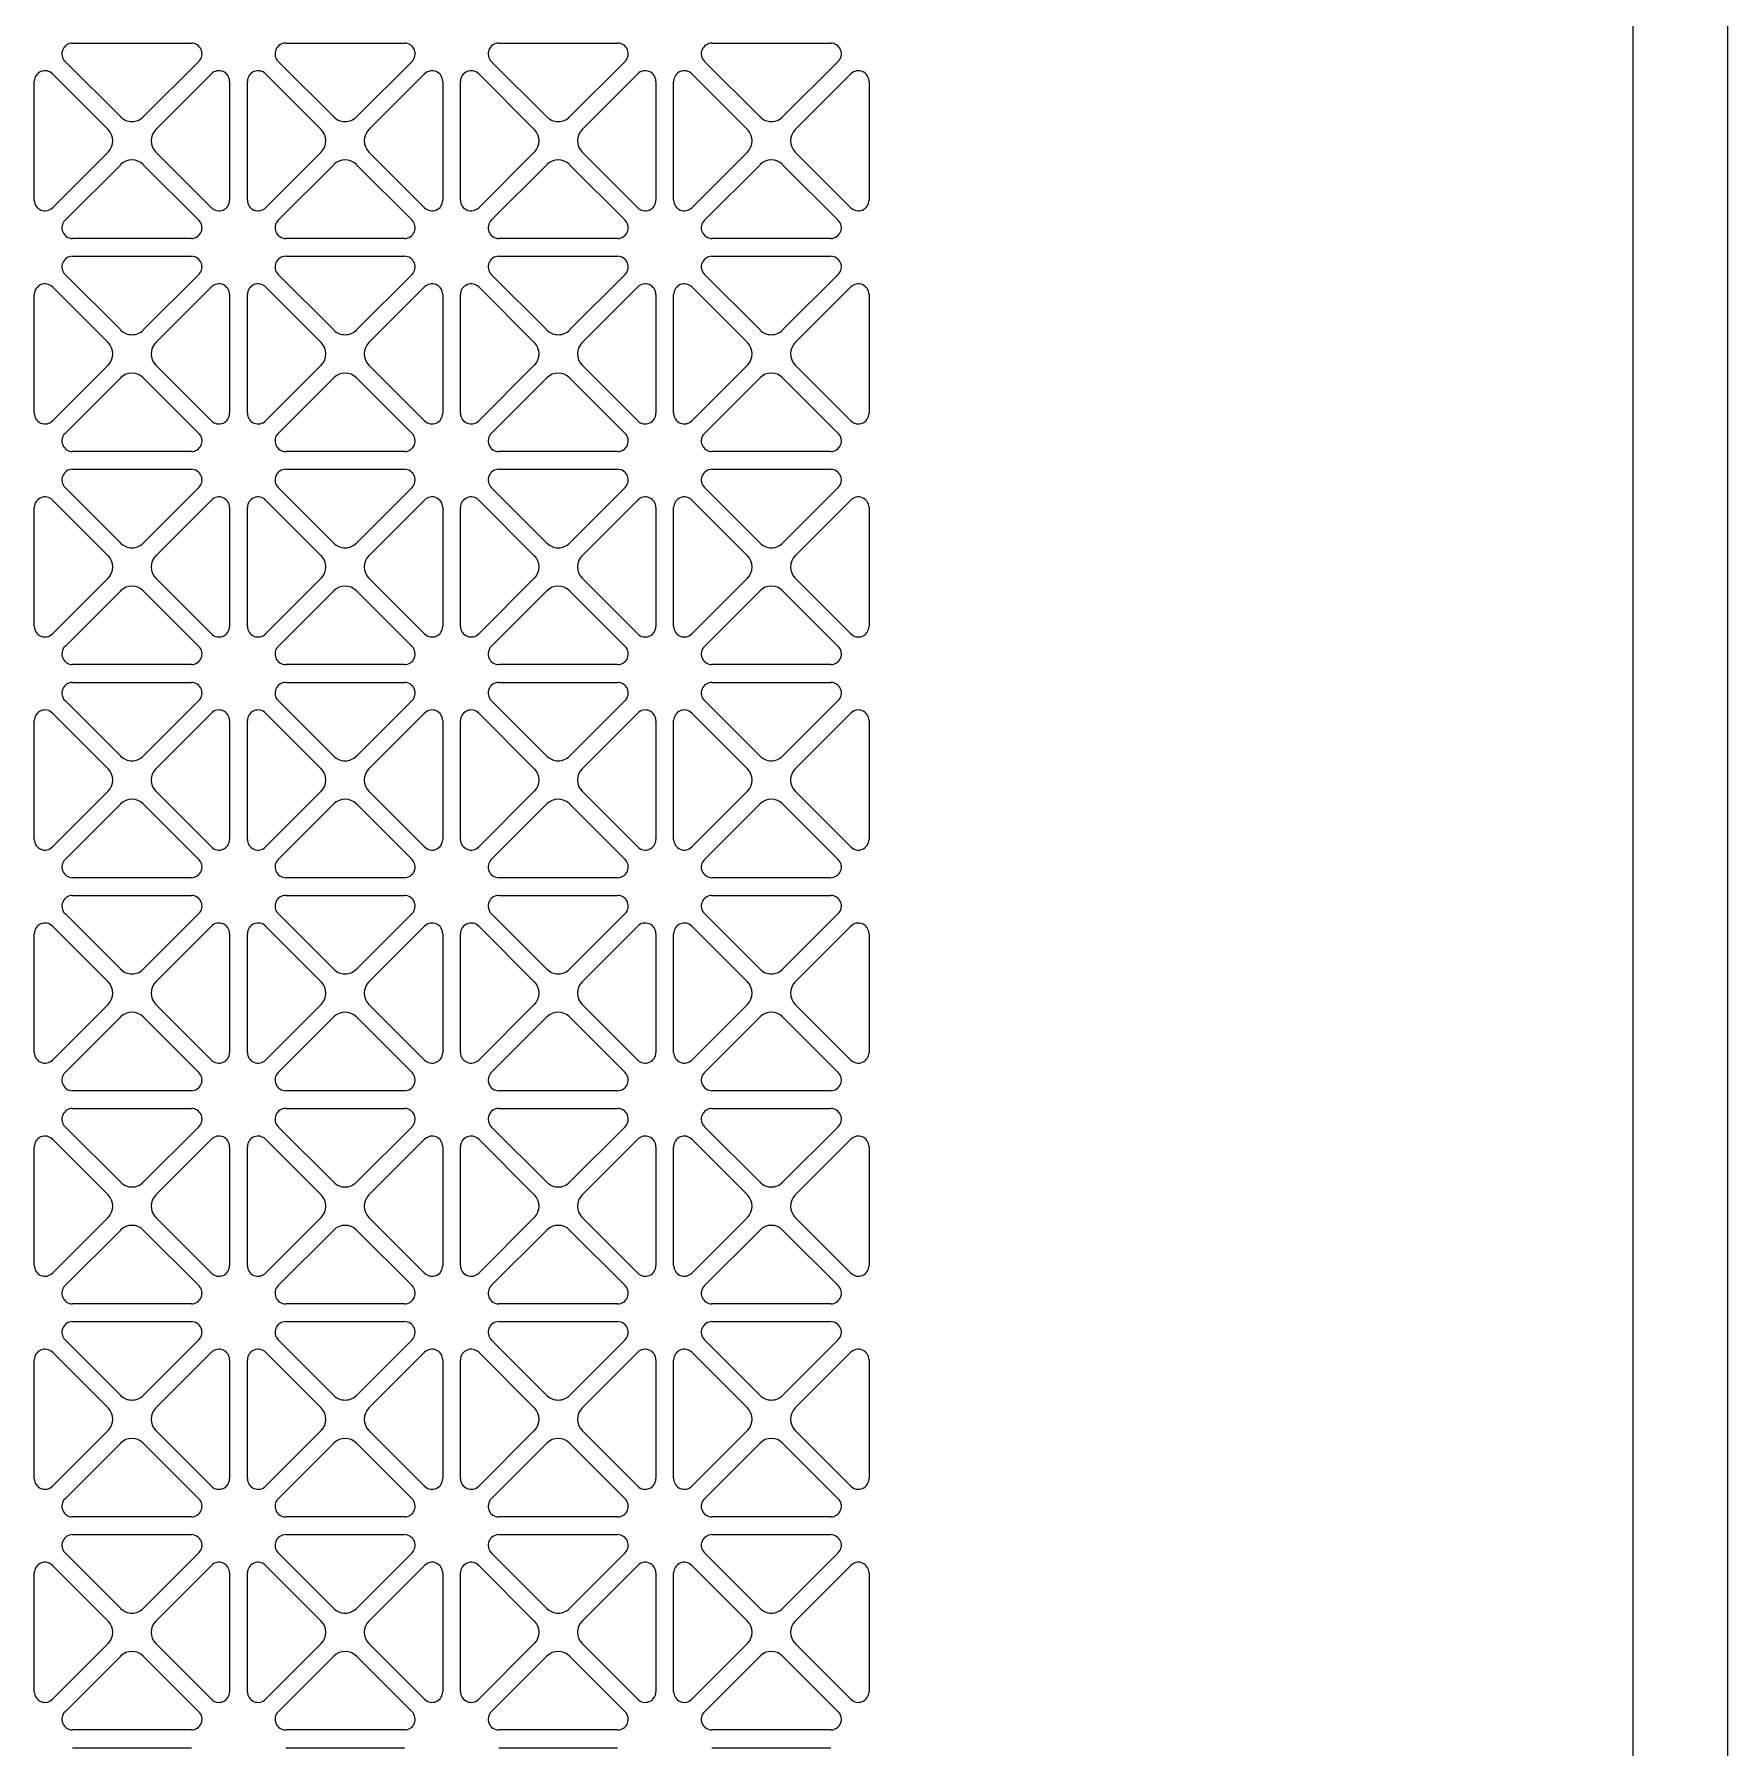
# Model space of a CAD drawing. Extents: x 59521 to 184406, y -1257 to 56672.
# Drawn here: x 70390.6 to 70581.3, y 15610.5 to 15803.5 of the extents above; entities that cross this region are included whole.
import ezdxf

# ---------------------------------------------------------------- set-up
doc = ezdxf.new("R2010")
doc.units = 0
doc.header["$MEASUREMENT"] = 0
doc.layers.get('0').update_dxf_attribs({"linetype": 'CONTINUOUS'})
for name, color, linetype in [('4215-12655_1_0', 7, 'CONTINUOUS'), ('4215-12661_1_0', 7, 'CONTINUOUS'), ('WANGKONG_0', 7, 'CONTINUOUS')]:
    doc.layers.add(name, color=color, linetype=linetype)

# ---------------------------------------------------------------- blocks, each defined once
blk = doc.blocks.new('ju77')
at = {"layer": '4215-12655_1_0', "color": 87, "linetype": 'Continuous'}
blk.add_line((327.66, -554.5), (327.66, 457.6), dxfattribs=at)
at = {"layer": '4215-12661_1_0', "color": 87, "linetype": 'Continuous'}
blk.add_line((316.96, 459), (316.96, -1554), dxfattribs=at)
at = {"layer": 'WANGKONG_0', "color": 87, "linetype": 'Continuous'}
for p, q in [((141.27, 323), (154.65, 323)), ((165.27, 323), (178.65, 323)), ((189.27, 323), (202.65, 323)), ((213.27, 323), (226.65, 323)), ((146.69, 314.69), (140.42, 320.95)), ((155.5, 320.95), (149.23, 314.69)), ((170.69, 314.69), (164.42, 320.95)), ((179.5, 320.95), (173.23, 314.69)), ((194.69, 314.69), (188.42, 320.95)), ((203.5, 320.95), (197.23, 314.69)), ((218.69, 314.69), (212.42, 320.95)), ((227.5, 320.95), (221.23, 314.69)), ((136.96, 305.31), (136.96, 318.69)), ((139.01, 319.54), (145.27, 313.27)), ((150.65, 313.27), (156.91, 319.54)), ((158.96, 318.69), (158.96, 305.31)), ((160.96, 305.31), (160.96, 318.69)), ((163.01, 319.54), (169.27, 313.27)), ((174.65, 313.27), (180.91, 319.54)), ((182.96, 318.69), (182.96, 305.31)), ((184.96, 305.31), (184.96, 318.69)), ((187.01, 319.54), (193.27, 313.27)), ((198.65, 313.27), (204.91, 319.54)), ((206.96, 318.69), (206.96, 305.31)), ((208.96, 305.31), (208.96, 318.69)), ((211.01, 319.54), (217.27, 313.27)), ((222.65, 313.27), (228.91, 319.54)), ((230.96, 318.69), (230.96, 305.31)), ((145.27, 310.73), (139.01, 304.46)), ((140.42, 303.05), (146.69, 309.31)), ((149.23, 309.31), (155.5, 303.05)), ((156.91, 304.46), (150.65, 310.73)), ((169.27, 310.73), (163.01, 304.46)), ((164.42, 303.05), (170.69, 309.31)), ((173.23, 309.31), (179.5, 303.05)), ((180.91, 304.46), (174.65, 310.73)), ((193.27, 310.73), (187.01, 304.46)), ((188.42, 303.05), (194.69, 309.31)), ((197.23, 309.31), (203.5, 303.05)), ((204.91, 304.46), (198.65, 310.73)), ((217.27, 310.73), (211.01, 304.46)), ((212.42, 303.05), (218.69, 309.31)), ((221.23, 309.31), (227.5, 303.05)), ((228.91, 304.46), (222.65, 310.73)), ((154.65, 301), (141.27, 301)), ((178.65, 301), (165.27, 301)), ((202.65, 301), (189.27, 301)), ((226.65, 301), (213.27, 301)), ((141.27, 299), (154.65, 299)), ((165.27, 299), (178.65, 299)), ((189.27, 299), (202.65, 299)), ((213.27, 299), (226.65, 299)), ((139.01, 295.54), (145.27, 289.27)), ((146.69, 290.69), (140.42, 296.95)), ((155.5, 296.95), (149.23, 290.69)), ((150.65, 289.27), (156.91, 295.54)), ((163.01, 295.54), (169.27, 289.27)), ((170.69, 290.69), (164.42, 296.95)), ((179.5, 296.95), (173.23, 290.69)), ((174.65, 289.27), (180.91, 295.54)), ((187.01, 295.54), (193.27, 289.27)), ((194.69, 290.69), (188.42, 296.95)), ((203.5, 296.95), (197.23, 290.69)), ((198.65, 289.27), (204.91, 295.54)), ((211.01, 295.54), (217.27, 289.27)), ((218.69, 290.69), (212.42, 296.95)), ((227.5, 296.95), (221.23, 290.69)), ((222.65, 289.27), (228.91, 295.54)), ((136.96, 281.31), (136.96, 294.69)), ((158.96, 294.69), (158.96, 281.31)), ((160.96, 281.31), (160.96, 294.69)), ((182.96, 294.69), (182.96, 281.31)), ((184.96, 281.31), (184.96, 294.69)), ((206.96, 294.69), (206.96, 281.31)), ((208.96, 281.31), (208.96, 294.69)), ((230.96, 294.69), (230.96, 281.31)), ((145.27, 286.73), (139.01, 280.46)), ((156.91, 280.46), (150.65, 286.73)), ((169.27, 286.73), (163.01, 280.46)), ((180.91, 280.46), (174.65, 286.73)), ((193.27, 286.73), (187.01, 280.46)), ((204.91, 280.46), (198.65, 286.73)), ((217.27, 286.73), (211.01, 280.46)), ((228.91, 280.46), (222.65, 286.73)), ((140.42, 279.05), (146.69, 285.31)), ((149.23, 285.31), (155.5, 279.05)), ((164.42, 279.05), (170.69, 285.31)), ((173.23, 285.31), (179.5, 279.05)), ((188.42, 279.05), (194.69, 285.31)), ((197.23, 285.31), (203.5, 279.05)), ((212.42, 279.05), (218.69, 285.31)), ((221.23, 285.31), (227.5, 279.05)), ((154.65, 277), (141.27, 277)), ((178.65, 277), (165.27, 277)), ((202.65, 277), (189.27, 277)), ((226.65, 277), (213.27, 277)), ((141.27, 275), (154.65, 275)), ((165.27, 275), (178.65, 275)), ((189.27, 275), (202.65, 275)), ((213.27, 275), (226.65, 275)), ((146.69, 266.69), (140.42, 272.95)), ((155.5, 272.95), (149.23, 266.69)), ((170.69, 266.69), (164.42, 272.95)), ((179.5, 272.95), (173.23, 266.69)), ((194.69, 266.69), (188.42, 272.95)), ((203.5, 272.95), (197.23, 266.69)), ((218.69, 266.69), (212.42, 272.95)), ((227.5, 272.95), (221.23, 266.69)), ((136.96, 257.31), (136.96, 270.69)), ((139.01, 271.54), (145.27, 265.27)), ((150.65, 265.27), (156.91, 271.54)), ((158.96, 270.69), (158.96, 257.31)), ((160.96, 257.31), (160.96, 270.69)), ((163.01, 271.54), (169.27, 265.27)), ((174.65, 265.27), (180.91, 271.54)), ((182.96, 270.69), (182.96, 257.31)), ((184.96, 257.31), (184.96, 270.69)), ((187.01, 271.54), (193.27, 265.27)), ((198.65, 265.27), (204.91, 271.54)), ((206.96, 270.69), (206.96, 257.31)), ((208.96, 257.31), (208.96, 270.69)), ((211.01, 271.54), (217.27, 265.27)), ((222.65, 265.27), (228.91, 271.54)), ((230.96, 270.69), (230.96, 257.31)), ((145.27, 262.73), (139.01, 256.46)), ((156.91, 256.46), (150.65, 262.73)), ((169.27, 262.73), (163.01, 256.46)), ((180.91, 256.46), (174.65, 262.73)), ((193.27, 262.73), (187.01, 256.46)), ((204.91, 256.46), (198.65, 262.73)), ((217.27, 262.73), (211.01, 256.46)), ((228.91, 256.46), (222.65, 262.73)), ((140.42, 255.05), (146.69, 261.31)), ((149.23, 261.31), (155.5, 255.05)), ((164.42, 255.05), (170.69, 261.31)), ((173.23, 261.31), (179.5, 255.05)), ((188.42, 255.05), (194.69, 261.31)), ((197.23, 261.31), (203.5, 255.05)), ((212.42, 255.05), (218.69, 261.31)), ((221.23, 261.31), (227.5, 255.05)), ((154.65, 253), (141.27, 253)), ((178.65, 253), (165.27, 253)), ((202.65, 253), (189.27, 253)), ((226.65, 253), (213.27, 253)), ((141.27, 251), (154.65, 251)), ((165.27, 251), (178.65, 251)), ((189.27, 251), (202.65, 251)), ((213.27, 251), (226.65, 251)), ((139.01, 247.54), (145.27, 241.27)), ((146.69, 242.69), (140.42, 248.95)), ((155.5, 248.95), (149.23, 242.69)), ((150.65, 241.27), (156.91, 247.54)), ((163.01, 247.54), (169.27, 241.27)), ((170.69, 242.69), (164.42, 248.95)), ((179.5, 248.95), (173.23, 242.69)), ((174.65, 241.27), (180.91, 247.54)), ((187.01, 247.54), (193.27, 241.27)), ((194.69, 242.69), (188.42, 248.95)), ((203.5, 248.95), (197.23, 242.69)), ((198.65, 241.27), (204.91, 247.54)), ((211.01, 247.54), (217.27, 241.27)), ((218.69, 242.69), (212.42, 248.95)), ((227.5, 248.95), (221.23, 242.69)), ((222.65, 241.27), (228.91, 247.54)), ((136.96, 233.31), (136.96, 246.69)), ((158.96, 246.69), (158.96, 233.31)), ((160.96, 233.31), (160.96, 246.69)), ((182.96, 246.69), (182.96, 233.31)), ((184.96, 233.31), (184.96, 246.69)), ((206.96, 246.69), (206.96, 233.31)), ((208.96, 233.31), (208.96, 246.69)), ((230.96, 246.69), (230.96, 233.31)), ((145.27, 238.73), (139.01, 232.46)), ((156.91, 232.46), (150.65, 238.73)), ((169.27, 238.73), (163.01, 232.46)), ((180.91, 232.46), (174.65, 238.73)), ((193.27, 238.73), (187.01, 232.46)), ((204.91, 232.46), (198.65, 238.73)), ((217.27, 238.73), (211.01, 232.46)), ((228.91, 232.46), (222.65, 238.73)), ((140.42, 231.05), (146.69, 237.31)), ((149.23, 237.31), (155.5, 231.05)), ((164.42, 231.05), (170.69, 237.31)), ((173.23, 237.31), (179.5, 231.05)), ((188.42, 231.05), (194.69, 237.31)), ((197.23, 237.31), (203.5, 231.05)), ((212.42, 231.05), (218.69, 237.31)), ((221.23, 237.31), (227.5, 231.05)), ((154.65, 229), (141.27, 229)), ((178.65, 229), (165.27, 229)), ((202.65, 229), (189.27, 229)), ((226.65, 229), (213.27, 229)), ((141.27, 227), (154.65, 227)), ((165.27, 227), (178.65, 227)), ((189.27, 227), (202.65, 227)), ((213.27, 227), (226.65, 227)), ((146.69, 218.69), (140.42, 224.95)), ((155.5, 224.95), (149.23, 218.69)), ((170.69, 218.69), (164.42, 224.95)), ((179.5, 224.95), (173.23, 218.69)), ((194.69, 218.69), (188.42, 224.95)), ((203.5, 224.95), (197.23, 218.69)), ((218.69, 218.69), (212.42, 224.95)), ((227.5, 224.95), (221.23, 218.69)), ((136.96, 209.31), (136.96, 222.69)), ((139.01, 223.54), (145.27, 217.27)), ((150.65, 217.27), (156.91, 223.54)), ((158.96, 222.69), (158.96, 209.31)), ((160.96, 209.31), (160.96, 222.69)), ((163.01, 223.54), (169.27, 217.27)), ((174.65, 217.27), (180.91, 223.54)), ((182.96, 222.69), (182.96, 209.31)), ((184.96, 209.31), (184.96, 222.69)), ((187.01, 223.54), (193.27, 217.27)), ((198.65, 217.27), (204.91, 223.54)), ((206.96, 222.69), (206.96, 209.31)), ((208.96, 209.31), (208.96, 222.69)), ((211.01, 223.54), (217.27, 217.27)), ((222.65, 217.27), (228.91, 223.54)), ((230.96, 222.69), (230.96, 209.31)), ((145.27, 214.73), (139.01, 208.46)), ((156.91, 208.46), (150.65, 214.73)), ((169.27, 214.73), (163.01, 208.46)), ((180.91, 208.46), (174.65, 214.73)), ((193.27, 214.73), (187.01, 208.46)), ((204.91, 208.46), (198.65, 214.73)), ((217.27, 214.73), (211.01, 208.46)), ((228.91, 208.46), (222.65, 214.73)), ((140.42, 207.05), (146.69, 213.31)), ((149.23, 213.31), (155.5, 207.05)), ((164.42, 207.05), (170.69, 213.31)), ((173.23, 213.31), (179.5, 207.05)), ((188.42, 207.05), (194.69, 213.31)), ((197.23, 213.31), (203.5, 207.05)), ((212.42, 207.05), (218.69, 213.31)), ((221.23, 213.31), (227.5, 207.05)), ((154.65, 205), (141.27, 205)), ((178.65, 205), (165.27, 205)), ((202.65, 205), (189.27, 205)), ((226.65, 205), (213.27, 205)), ((141.27, 203), (154.65, 203)), ((165.27, 203), (178.65, 203)), ((189.27, 203), (202.65, 203)), ((213.27, 203), (226.65, 203)), ((146.69, 194.69), (140.42, 200.95)), ((155.5, 200.95), (149.23, 194.69)), ((170.69, 194.69), (164.42, 200.95)), ((179.5, 200.95), (173.23, 194.69)), ((194.69, 194.69), (188.42, 200.95)), ((203.5, 200.95), (197.23, 194.69)), ((218.69, 194.69), (212.42, 200.95)), ((227.5, 200.95), (221.23, 194.69)), ((139.01, 199.54), (145.27, 193.27)), ((150.65, 193.27), (156.91, 199.54)), ((163.01, 199.54), (169.27, 193.27)), ((174.65, 193.27), (180.91, 199.54)), ((187.01, 199.54), (193.27, 193.27)), ((198.65, 193.27), (204.91, 199.54)), ((211.01, 199.54), (217.27, 193.27)), ((222.65, 193.27), (228.91, 199.54)), ((136.96, 185.31), (136.96, 198.69)), ((158.96, 198.69), (158.96, 185.31)), ((160.96, 185.31), (160.96, 198.69)), ((182.96, 198.69), (182.96, 185.31)), ((184.96, 185.31), (184.96, 198.69)), ((206.96, 198.69), (206.96, 185.31)), ((208.96, 185.31), (208.96, 198.69)), ((230.96, 198.69), (230.96, 185.31)), ((145.27, 190.73), (139.01, 184.46)), ((140.42, 183.05), (146.69, 189.31)), ((149.23, 189.31), (155.5, 183.05)), ((156.91, 184.46), (150.65, 190.73)), ((169.27, 190.73), (163.01, 184.46)), ((164.42, 183.05), (170.69, 189.31)), ((173.23, 189.31), (179.5, 183.05)), ((180.91, 184.46), (174.65, 190.73)), ((193.27, 190.73), (187.01, 184.46)), ((188.42, 183.05), (194.69, 189.31)), ((197.23, 189.31), (203.5, 183.05)), ((204.91, 184.46), (198.65, 190.73)), ((217.27, 190.73), (211.01, 184.46)), ((212.42, 183.05), (218.69, 189.31)), ((221.23, 189.31), (227.5, 183.05)), ((228.91, 184.46), (222.65, 190.73)), ((154.65, 181), (141.27, 181)), ((178.65, 181), (165.27, 181)), ((202.65, 181), (189.27, 181)), ((226.65, 181), (213.27, 181)), ((141.27, 179), (154.65, 179)), ((165.27, 179), (178.65, 179)), ((189.27, 179), (202.65, 179)), ((213.27, 179), (226.65, 179)), ((146.69, 170.69), (140.42, 176.95)), ((155.5, 176.95), (149.23, 170.69)), ((170.69, 170.69), (164.42, 176.95)), ((179.5, 176.95), (173.23, 170.69)), ((194.69, 170.69), (188.42, 176.95)), ((203.5, 176.95), (197.23, 170.69)), ((218.69, 170.69), (212.42, 176.95)), ((227.5, 176.95), (221.23, 170.69)), ((136.96, 161.31), (136.96, 174.69)), ((139.01, 175.54), (145.27, 169.27)), ((150.65, 169.27), (156.91, 175.54)), ((158.96, 174.69), (158.96, 161.31)), ((160.96, 161.31), (160.96, 174.69)), ((163.01, 175.54), (169.27, 169.27)), ((174.65, 169.27), (180.91, 175.54)), ((182.96, 174.69), (182.96, 161.31)), ((184.96, 161.31), (184.96, 174.69)), ((187.01, 175.54), (193.27, 169.27)), ((198.65, 169.27), (204.91, 175.54)), ((206.96, 174.69), (206.96, 161.31)), ((208.96, 161.31), (208.96, 174.69)), ((211.01, 175.54), (217.27, 169.27)), ((222.65, 169.27), (228.91, 175.54)), ((230.96, 174.69), (230.96, 161.31)), ((145.27, 166.73), (139.01, 160.46)), ((156.91, 160.46), (150.65, 166.73)), ((169.27, 166.73), (163.01, 160.46)), ((180.91, 160.46), (174.65, 166.73)), ((193.27, 166.73), (187.01, 160.46)), ((204.91, 160.46), (198.65, 166.73)), ((217.27, 166.73), (211.01, 160.46)), ((228.91, 160.46), (222.65, 166.73)), ((140.42, 159.05), (146.69, 165.31)), ((149.23, 165.31), (155.5, 159.05)), ((164.42, 159.05), (170.69, 165.31)), ((173.23, 165.31), (179.5, 159.05)), ((188.42, 159.05), (194.69, 165.31)), ((197.23, 165.31), (203.5, 159.05)), ((212.42, 159.05), (218.69, 165.31)), ((221.23, 165.31), (227.5, 159.05)), ((154.65, 157), (141.27, 157)), ((178.65, 157), (165.27, 157)), ((202.65, 157), (189.27, 157)), ((226.65, 157), (213.27, 157)), ((141.27, 155), (154.65, 155)), ((165.27, 155), (178.65, 155)), ((189.27, 155), (202.65, 155)), ((213.27, 155), (226.65, 155)), ((146.69, 146.69), (140.42, 152.95)), ((155.5, 152.95), (149.23, 146.69)), ((170.69, 146.69), (164.42, 152.95)), ((179.5, 152.95), (173.23, 146.69)), ((194.69, 146.69), (188.42, 152.95)), ((203.5, 152.95), (197.23, 146.69)), ((218.69, 146.69), (212.42, 152.95)), ((227.5, 152.95), (221.23, 146.69)), ((136.96, 137.31), (136.96, 150.69)), ((139.01, 151.54), (145.27, 145.27)), ((150.65, 145.27), (156.91, 151.54)), ((158.96, 150.69), (158.96, 137.31)), ((160.96, 137.31), (160.96, 150.69)), ((163.01, 151.54), (169.27, 145.27)), ((174.65, 145.27), (180.91, 151.54)), ((182.96, 150.69), (182.96, 137.31)), ((184.96, 137.31), (184.96, 150.69)), ((187.01, 151.54), (193.27, 145.27)), ((198.65, 145.27), (204.91, 151.54)), ((206.96, 150.69), (206.96, 137.31)), ((208.96, 137.31), (208.96, 150.69)), ((211.01, 151.54), (217.27, 145.27)), ((222.65, 145.27), (228.91, 151.54)), ((230.96, 150.69), (230.96, 137.31)), ((145.27, 142.73), (139.01, 136.46)), ((140.42, 135.05), (146.69, 141.31)), ((149.23, 141.31), (155.5, 135.05)), ((156.91, 136.46), (150.65, 142.73)), ((169.27, 142.73), (163.01, 136.46)), ((164.42, 135.05), (170.69, 141.31)), ((173.23, 141.31), (179.5, 135.05)), ((180.91, 136.46), (174.65, 142.73)), ((193.27, 142.73), (187.01, 136.46)), ((188.42, 135.05), (194.69, 141.31)), ((197.23, 141.31), (203.5, 135.05)), ((204.91, 136.46), (198.65, 142.73)), ((217.27, 142.73), (211.01, 136.46)), ((212.42, 135.05), (218.69, 141.31)), ((221.23, 141.31), (227.5, 135.05)), ((228.91, 136.46), (222.65, 142.73)), ((154.65, 133), (141.27, 133)), ((178.65, 133), (165.27, 133)), ((202.65, 133), (189.27, 133)), ((226.65, 133), (213.27, 133)), ((141.27, 131), (154.65, 131)), ((165.27, 131), (178.65, 131)), ((189.27, 131), (202.65, 131)), ((213.27, 131), (226.65, 131))]:
    blk.add_line(p, q, dxfattribs=at)
for centre, radius, start, end in [((141.27, 321.8), 1.2, 90, 225), ((154.65, 321.8), 1.2, 315, 90), ((165.27, 321.8), 1.2, 90, 225), ((178.65, 321.8), 1.2, 315, 90), ((189.27, 321.8), 1.2, 90, 225), ((202.65, 321.8), 1.2, 315, 90), ((213.27, 321.8), 1.2, 90, 225), ((226.65, 321.8), 1.2, 315, 90), ((138.16, 318.69), 1.2, 45, 180), ((157.76, 318.69), 1.2, 0, 135), ((162.16, 318.69), 1.2, 45, 180), ((181.76, 318.69), 1.2, 0, 135), ((186.16, 318.69), 1.2, 45, 180), ((205.76, 318.69), 1.2, 0, 135), ((210.16, 318.69), 1.2, 45, 180), ((229.76, 318.69), 1.2, 0, 135), ((147.96, 315.96), 1.8, 225, 315), ((171.96, 315.96), 1.8, 225, 315), ((195.96, 315.96), 1.8, 225, 315), ((219.96, 315.96), 1.8, 225, 315), ((144, 312), 1.8, 315, 45), ((151.92, 312), 1.8, 135, 225), ((168, 312), 1.8, 315, 45), ((175.92, 312), 1.8, 135, 225), ((192, 312), 1.8, 315, 45), ((199.92, 312), 1.8, 135, 225), ((216, 312), 1.8, 315, 45), ((223.92, 312), 1.8, 135, 225), ((147.96, 308.04), 1.8, 45, 135), ((171.96, 308.04), 1.8, 45, 135), ((195.96, 308.04), 1.8, 45, 135), ((219.96, 308.04), 1.8, 45, 135), ((138.16, 305.31), 1.2, 180, 315), ((157.76, 305.31), 1.2, 225, 0), ((162.16, 305.31), 1.2, 180, 315), ((181.76, 305.31), 1.2, 225, 0), ((186.16, 305.31), 1.2, 180, 315), ((205.76, 305.31), 1.2, 225, 0), ((210.16, 305.31), 1.2, 180, 315), ((229.76, 305.31), 1.2, 225, 0), ((141.27, 302.2), 1.2, 135, 270), ((154.65, 302.2), 1.2, 270, 45), ((165.27, 302.2), 1.2, 135, 270), ((178.65, 302.2), 1.2, 270, 45), ((189.27, 302.2), 1.2, 135, 270), ((202.65, 302.2), 1.2, 270, 45), ((213.27, 302.2), 1.2, 135, 270), ((226.65, 302.2), 1.2, 270, 45), ((141.27, 297.8), 1.2, 90, 225), ((154.65, 297.8), 1.2, 315, 90), ((165.27, 297.8), 1.2, 90, 225), ((178.65, 297.8), 1.2, 315, 90), ((189.27, 297.8), 1.2, 90, 225), ((202.65, 297.8), 1.2, 315, 90), ((213.27, 297.8), 1.2, 90, 225), ((226.65, 297.8), 1.2, 315, 90), ((138.16, 294.69), 1.2, 45, 180), ((157.76, 294.69), 1.2, 0, 135), ((162.16, 294.69), 1.2, 45, 180), ((181.76, 294.69), 1.2, 0, 135), ((186.16, 294.69), 1.2, 45, 180), ((205.76, 294.69), 1.2, 0, 135), ((210.16, 294.69), 1.2, 45, 180), ((229.76, 294.69), 1.2, 0, 135), ((147.96, 291.96), 1.8, 225, 315), ((171.96, 291.96), 1.8, 225, 315), ((195.96, 291.96), 1.8, 225, 315), ((219.96, 291.96), 1.8, 225, 315), ((144, 288), 1.8, 315, 45), ((151.92, 288), 1.8, 135, 225), ((168, 288), 1.8, 315, 45), ((175.92, 288), 1.8, 135, 225), ((192, 288), 1.8, 315, 45), ((199.92, 288), 1.8, 135, 225), ((216, 288), 1.8, 315, 45), ((223.92, 288), 1.8, 135, 225), ((147.96, 284.04), 1.8, 45, 135), ((171.96, 284.04), 1.8, 45, 135), ((195.96, 284.04), 1.8, 45, 135), ((219.96, 284.04), 1.8, 45, 135), ((138.16, 281.31), 1.2, 180, 315), ((157.76, 281.31), 1.2, 225, 0), ((162.16, 281.31), 1.2, 180, 315), ((181.76, 281.31), 1.2, 225, 0), ((186.16, 281.31), 1.2, 180, 315), ((205.76, 281.31), 1.2, 225, 0), ((210.16, 281.31), 1.2, 180, 315), ((229.76, 281.31), 1.2, 225, 0), ((141.27, 278.2), 1.2, 135, 270), ((154.65, 278.2), 1.2, 270, 45), ((165.27, 278.2), 1.2, 135, 270), ((178.65, 278.2), 1.2, 270, 45), ((189.27, 278.2), 1.2, 135, 270), ((202.65, 278.2), 1.2, 270, 45), ((213.27, 278.2), 1.2, 135, 270), ((226.65, 278.2), 1.2, 270, 45), ((141.27, 273.8), 1.2, 90, 225), ((154.65, 273.8), 1.2, 315, 90), ((165.27, 273.8), 1.2, 90, 225), ((178.65, 273.8), 1.2, 315, 90), ((189.27, 273.8), 1.2, 90, 225), ((202.65, 273.8), 1.2, 315, 90), ((213.27, 273.8), 1.2, 90, 225), ((226.65, 273.8), 1.2, 315, 90), ((138.16, 270.69), 1.2, 45, 180), ((157.76, 270.69), 1.2, 0, 135), ((162.16, 270.69), 1.2, 45, 180), ((181.76, 270.69), 1.2, 0, 135), ((186.16, 270.69), 1.2, 45, 180), ((205.76, 270.69), 1.2, 0, 135), ((210.16, 270.69), 1.2, 45, 180), ((229.76, 270.69), 1.2, 0, 135), ((147.96, 267.96), 1.8, 225, 315), ((171.96, 267.96), 1.8, 225, 315), ((195.96, 267.96), 1.8, 225, 315), ((219.96, 267.96), 1.8, 225, 315), ((144, 264), 1.8, 315, 45), ((151.92, 264), 1.8, 135, 225), ((168, 264), 1.8, 315, 45), ((175.92, 264), 1.8, 135, 225), ((192, 264), 1.8, 315, 45), ((199.92, 264), 1.8, 135, 225), ((216, 264), 1.8, 315, 45), ((223.92, 264), 1.8, 135, 225), ((147.96, 260.04), 1.8, 45, 135), ((171.96, 260.04), 1.8, 45, 135), ((195.96, 260.04), 1.8, 45, 135), ((219.96, 260.04), 1.8, 45, 135), ((138.16, 257.31), 1.2, 180, 315), ((157.76, 257.31), 1.2, 225, 0), ((162.16, 257.31), 1.2, 180, 315), ((181.76, 257.31), 1.2, 225, 0), ((186.16, 257.31), 1.2, 180, 315), ((205.76, 257.31), 1.2, 225, 0), ((210.16, 257.31), 1.2, 180, 315), ((229.76, 257.31), 1.2, 225, 0), ((141.27, 254.2), 1.2, 135, 270), ((154.65, 254.2), 1.2, 270, 45), ((165.27, 254.2), 1.2, 135, 270), ((178.65, 254.2), 1.2, 270, 45), ((189.27, 254.2), 1.2, 135, 270), ((202.65, 254.2), 1.2, 270, 45), ((213.27, 254.2), 1.2, 135, 270), ((226.65, 254.2), 1.2, 270, 45), ((141.27, 249.8), 1.2, 90, 225), ((154.65, 249.8), 1.2, 315, 90), ((165.27, 249.8), 1.2, 90, 225), ((178.65, 249.8), 1.2, 315, 90), ((189.27, 249.8), 1.2, 90, 225), ((202.65, 249.8), 1.2, 315, 90), ((213.27, 249.8), 1.2, 90, 225), ((226.65, 249.8), 1.2, 315, 90), ((138.16, 246.69), 1.2, 45, 180), ((157.76, 246.69), 1.2, 0, 135), ((162.16, 246.69), 1.2, 45, 180), ((181.76, 246.69), 1.2, 0, 135), ((186.16, 246.69), 1.2, 45, 180), ((205.76, 246.69), 1.2, 0, 135), ((210.16, 246.69), 1.2, 45, 180), ((229.76, 246.69), 1.2, 0, 135), ((144, 240), 1.8, 315, 45), ((147.96, 243.96), 1.8, 225, 315), ((151.92, 240), 1.8, 135, 225), ((168, 240), 1.8, 315, 45), ((171.96, 243.96), 1.8, 225, 315), ((175.92, 240), 1.8, 135, 225), ((192, 240), 1.8, 315, 45), ((195.96, 243.96), 1.8, 225, 315), ((199.92, 240), 1.8, 135, 225), ((216, 240), 1.8, 315, 45), ((219.96, 243.96), 1.8, 225, 315), ((223.92, 240), 1.8, 135, 225), ((147.96, 236.04), 1.8, 45, 135), ((171.96, 236.04), 1.8, 45, 135), ((195.96, 236.04), 1.8, 45, 135), ((219.96, 236.04), 1.8, 45, 135), ((138.16, 233.31), 1.2, 180, 315), ((157.76, 233.31), 1.2, 225, 0), ((162.16, 233.31), 1.2, 180, 315), ((181.76, 233.31), 1.2, 225, 0), ((186.16, 233.31), 1.2, 180, 315), ((205.76, 233.31), 1.2, 225, 0), ((210.16, 233.31), 1.2, 180, 315), ((229.76, 233.31), 1.2, 225, 0), ((141.27, 230.2), 1.2, 135, 270), ((154.65, 230.2), 1.2, 270, 45), ((165.27, 230.2), 1.2, 135, 270), ((178.65, 230.2), 1.2, 270, 45), ((189.27, 230.2), 1.2, 135, 270), ((202.65, 230.2), 1.2, 270, 45), ((213.27, 230.2), 1.2, 135, 270), ((226.65, 230.2), 1.2, 270, 45), ((141.27, 225.8), 1.2, 90, 225), ((154.65, 225.8), 1.2, 315, 90), ((165.27, 225.8), 1.2, 90, 225), ((178.65, 225.8), 1.2, 315, 90), ((189.27, 225.8), 1.2, 90, 225), ((202.65, 225.8), 1.2, 315, 90), ((213.27, 225.8), 1.2, 90, 225), ((226.65, 225.8), 1.2, 315, 90), ((138.16, 222.69), 1.2, 45, 180), ((157.76, 222.69), 1.2, 0, 135), ((162.16, 222.69), 1.2, 45, 180), ((181.76, 222.69), 1.2, 0, 135), ((186.16, 222.69), 1.2, 45, 180), ((205.76, 222.69), 1.2, 0, 135), ((210.16, 222.69), 1.2, 45, 180), ((229.76, 222.69), 1.2, 0, 135), ((147.96, 219.96), 1.8, 225, 315), ((171.96, 219.96), 1.8, 225, 315), ((195.96, 219.96), 1.8, 225, 315), ((219.96, 219.96), 1.8, 225, 315), ((144, 216), 1.8, 315, 45), ((151.92, 216), 1.8, 135, 225), ((168, 216), 1.8, 315, 45), ((175.92, 216), 1.8, 135, 225), ((192, 216), 1.8, 315, 45), ((199.92, 216), 1.8, 135, 225), ((216, 216), 1.8, 315, 45), ((223.92, 216), 1.8, 135, 225), ((147.96, 212.04), 1.8, 45, 135), ((171.96, 212.04), 1.8, 45, 135), ((195.96, 212.04), 1.8, 45, 135), ((219.96, 212.04), 1.8, 45, 135), ((138.16, 209.31), 1.2, 180, 315), ((157.76, 209.31), 1.2, 225, 0), ((162.16, 209.31), 1.2, 180, 315), ((181.76, 209.31), 1.2, 225, 0), ((186.16, 209.31), 1.2, 180, 315), ((205.76, 209.31), 1.2, 225, 0), ((210.16, 209.31), 1.2, 180, 315), ((229.76, 209.31), 1.2, 225, 0), ((141.27, 206.2), 1.2, 135, 270), ((154.65, 206.2), 1.2, 270, 45), ((165.27, 206.2), 1.2, 135, 270), ((178.65, 206.2), 1.2, 270, 45), ((189.27, 206.2), 1.2, 135, 270), ((202.65, 206.2), 1.2, 270, 45), ((213.27, 206.2), 1.2, 135, 270), ((226.65, 206.2), 1.2, 270, 45), ((141.27, 201.8), 1.2, 90, 225), ((154.65, 201.8), 1.2, 315, 90), ((165.27, 201.8), 1.2, 90, 225), ((178.65, 201.8), 1.2, 315, 90), ((189.27, 201.8), 1.2, 90, 225), ((202.65, 201.8), 1.2, 315, 90), ((213.27, 201.8), 1.2, 90, 225), ((226.65, 201.8), 1.2, 315, 90), ((138.16, 198.69), 1.2, 45, 180), ((157.76, 198.69), 1.2, 0, 135), ((162.16, 198.69), 1.2, 45, 180), ((181.76, 198.69), 1.2, 0, 135), ((186.16, 198.69), 1.2, 45, 180), ((205.76, 198.69), 1.2, 0, 135), ((210.16, 198.69), 1.2, 45, 180), ((229.76, 198.69), 1.2, 0, 135), ((144, 192), 1.8, 315, 45), ((147.96, 195.96), 1.8, 225, 315), ((151.92, 192), 1.8, 135, 225), ((168, 192), 1.8, 315, 45), ((171.96, 195.96), 1.8, 225, 315), ((175.92, 192), 1.8, 135, 225), ((192, 192), 1.8, 315, 45), ((195.96, 195.96), 1.8, 225, 315), ((199.92, 192), 1.8, 135, 225), ((216, 192), 1.8, 315, 45), ((219.96, 195.96), 1.8, 225, 315), ((223.92, 192), 1.8, 135, 225), ((147.96, 188.04), 1.8, 45, 135), ((171.96, 188.04), 1.8, 45, 135), ((195.96, 188.04), 1.8, 45, 135), ((219.96, 188.04), 1.8, 45, 135), ((138.16, 185.31), 1.2, 180, 315), ((157.76, 185.31), 1.2, 225, 0), ((162.16, 185.31), 1.2, 180, 315), ((181.76, 185.31), 1.2, 225, 0), ((186.16, 185.31), 1.2, 180, 315), ((205.76, 185.31), 1.2, 225, 0), ((210.16, 185.31), 1.2, 180, 315), ((229.76, 185.31), 1.2, 225, 0), ((141.27, 182.2), 1.2, 135, 270), ((154.65, 182.2), 1.2, 270, 45), ((165.27, 182.2), 1.2, 135, 270), ((178.65, 182.2), 1.2, 270, 45), ((189.27, 182.2), 1.2, 135, 270), ((202.65, 182.2), 1.2, 270, 45), ((213.27, 182.2), 1.2, 135, 270), ((226.65, 182.2), 1.2, 270, 45), ((141.27, 177.8), 1.2, 90, 225), ((154.65, 177.8), 1.2, 315, 90), ((165.27, 177.8), 1.2, 90, 225), ((178.65, 177.8), 1.2, 315, 90), ((189.27, 177.8), 1.2, 90, 225), ((202.65, 177.8), 1.2, 315, 90), ((213.27, 177.8), 1.2, 90, 225), ((226.65, 177.8), 1.2, 315, 90), ((138.16, 174.69), 1.2, 45, 180), ((157.76, 174.69), 1.2, 0, 135), ((162.16, 174.69), 1.2, 45, 180), ((181.76, 174.69), 1.2, 0, 135), ((186.16, 174.69), 1.2, 45, 180), ((205.76, 174.69), 1.2, 0, 135), ((210.16, 174.69), 1.2, 45, 180), ((229.76, 174.69), 1.2, 0, 135), ((147.96, 171.96), 1.8, 225, 315), ((171.96, 171.96), 1.8, 225, 315), ((195.96, 171.96), 1.8, 225, 315), ((219.96, 171.96), 1.8, 225, 315), ((144, 168), 1.8, 315, 45), ((151.92, 168), 1.8, 135, 225), ((168, 168), 1.8, 315, 45), ((175.92, 168), 1.8, 135, 225), ((192, 168), 1.8, 315, 45), ((199.92, 168), 1.8, 135, 225), ((216, 168), 1.8, 315, 45), ((223.92, 168), 1.8, 135, 225), ((147.96, 164.04), 1.8, 45, 135), ((171.96, 164.04), 1.8, 45, 135), ((195.96, 164.04), 1.8, 45, 135), ((219.96, 164.04), 1.8, 45, 135), ((138.16, 161.31), 1.2, 180, 315), ((157.76, 161.31), 1.2, 225, 0), ((162.16, 161.31), 1.2, 180, 315), ((181.76, 161.31), 1.2, 225, 0), ((186.16, 161.31), 1.2, 180, 315), ((205.76, 161.31), 1.2, 225, 0), ((210.16, 161.31), 1.2, 180, 315), ((229.76, 161.31), 1.2, 225, 0), ((141.27, 158.2), 1.2, 135, 270), ((154.65, 158.2), 1.2, 270, 45), ((165.27, 158.2), 1.2, 135, 270), ((178.65, 158.2), 1.2, 270, 45), ((189.27, 158.2), 1.2, 135, 270), ((202.65, 158.2), 1.2, 270, 45), ((213.27, 158.2), 1.2, 135, 270), ((226.65, 158.2), 1.2, 270, 45), ((141.27, 153.8), 1.2, 90, 225), ((154.65, 153.8), 1.2, 315, 90), ((165.27, 153.8), 1.2, 90, 225), ((178.65, 153.8), 1.2, 315, 90), ((189.27, 153.8), 1.2, 90, 225), ((202.65, 153.8), 1.2, 315, 90), ((213.27, 153.8), 1.2, 90, 225), ((226.65, 153.8), 1.2, 315, 90), ((138.16, 150.69), 1.2, 45, 180), ((157.76, 150.69), 1.2, 0, 135), ((162.16, 150.69), 1.2, 45, 180), ((181.76, 150.69), 1.2, 0, 135), ((186.16, 150.69), 1.2, 45, 180), ((205.76, 150.69), 1.2, 0, 135), ((210.16, 150.69), 1.2, 45, 180), ((229.76, 150.69), 1.2, 0, 135), ((147.96, 147.96), 1.8, 225, 315), ((171.96, 147.96), 1.8, 225, 315), ((195.96, 147.96), 1.8, 225, 315), ((219.96, 147.96), 1.8, 225, 315), ((144, 144), 1.8, 315, 45), ((151.92, 144), 1.8, 135, 225), ((168, 144), 1.8, 315, 45), ((175.92, 144), 1.8, 135, 225), ((192, 144), 1.8, 315, 45), ((199.92, 144), 1.8, 135, 225), ((216, 144), 1.8, 315, 45), ((223.92, 144), 1.8, 135, 225), ((147.96, 140.04), 1.8, 45, 135), ((171.96, 140.04), 1.8, 45, 135), ((195.96, 140.04), 1.8, 45, 135), ((219.96, 140.04), 1.8, 45, 135), ((138.16, 137.31), 1.2, 180, 315), ((157.76, 137.31), 1.2, 225, 0), ((162.16, 137.31), 1.2, 180, 315), ((181.76, 137.31), 1.2, 225, 0), ((186.16, 137.31), 1.2, 180, 315), ((205.76, 137.31), 1.2, 225, 0), ((210.16, 137.31), 1.2, 180, 315), ((229.76, 137.31), 1.2, 225, 0), ((141.27, 134.2), 1.2, 135, 270), ((154.65, 134.2), 1.2, 270, 45), ((165.27, 134.2), 1.2, 135, 270), ((178.65, 134.2), 1.2, 270, 45), ((189.27, 134.2), 1.2, 135, 270), ((202.65, 134.2), 1.2, 270, 45), ((213.27, 134.2), 1.2, 135, 270), ((226.65, 134.2), 1.2, 270, 45)]:
    blk.add_arc(centre, radius, start, end, dxfattribs=at)

msp = doc.modelspace()

# ---------------------------------------------------------------- block references
msp.add_blockref('ju77', (70253.641, 15479.528))

doc.saveas('drawing.dxf')
